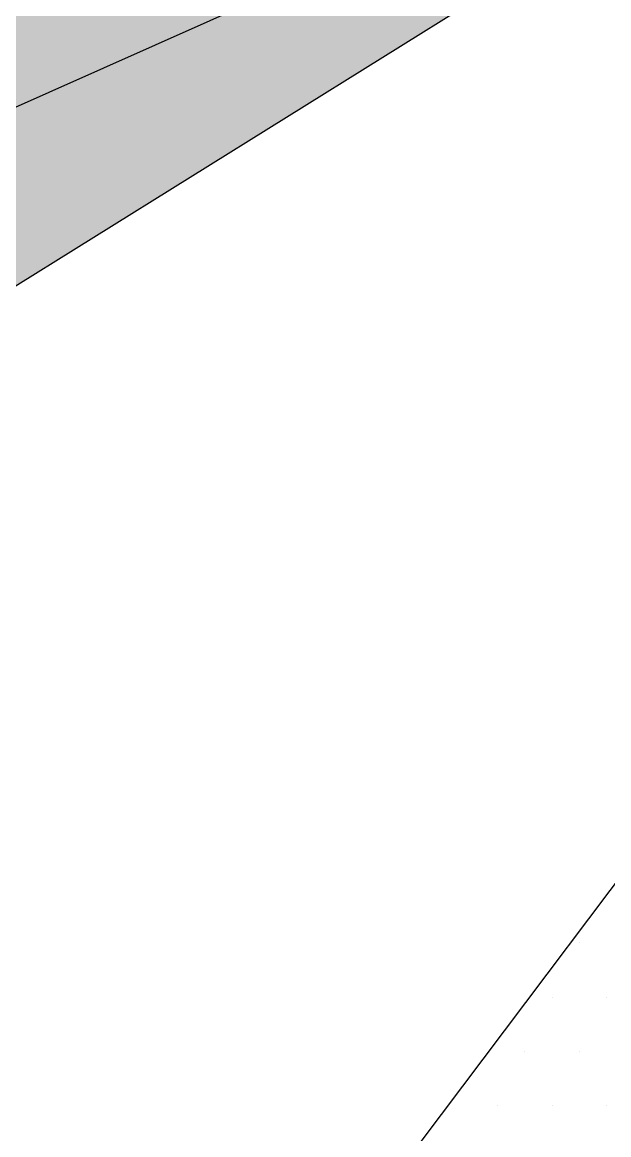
# Paper-space layout 'TOP_A1_00200_01-01-2017_MODELE' of a CAD drawing. Header units: millimetres. Extents: x -52 to 293, y -3 to 294.
# Drawn here: x -5.127 to -4.137, y 61.392 to 63.27 of the extents above; entities that cross this region are included whole.
import ezdxf

# ---------------------------------------------------------------- set-up
doc = ezdxf.new("R2010")
doc.units = ezdxf.units.MM
doc.header["$LTSCALE"] = 2
doc.linetypes.add('CACHEX2', pattern=[0.75, 0.5, -0.25])
for name, color, linetype in [('CALQUE_7', 4, 'Continuous'), ('CARTOUCHE', 7, 'Continuous'), ('rosace', 7, 'Continuous')]:
    doc.layers.add(name, color=color, linetype=linetype)

# ---------------------------------------------------------------- blocks, each defined once
blk = doc.blocks.new('A$C715108E3')
at = {"layer": 'CALQUE_7', "color": 131}
for p, q in [((4.5506, -8.2855), (4.5506, -8.2855)), ((4.5659, -8.2855), (4.5659, -8.2855)), ((4.4814, -8.3777), (4.4814, -8.3777)), ((4.5202, -8.3777), (4.5202, -8.3777)), ((4.6115, -8.3777), (4.6115, -8.3777)), ((4.4125, -8.4692), (4.4125, -8.4692)), ((4.4739, -8.4692), (4.4739, -8.4692)), ((4.5659, -8.4692), (4.5659, -8.4692)), ((4.3433, -8.5607), (4.3433, -8.5607)), ((4.4282, -8.5607), (4.4282, -8.5607)), ((4.5202, -8.5607), (4.5202, -8.5607)), ((4.6115, -8.5607), (4.6115, -8.5607))]:
    blk.add_line(p, q, dxfattribs=at)
blk.add_lwpolyline([(3.5725, -12.29), (6.1505, -8.6671), (5.6155, -6.8715), (1.6586, -12.1279)], dxfattribs=at)
blk = doc.blocks.new('A$C581E6685')
at = {"layer": 'rosace'}
for color, points in [(142, [(-45.3965, 37.4846), (-39.5666, 28.8703), (-39.344, 28.5414), (-39.8519, 24.2064), (-36.9477, 25.4853), (-26.3566, 30.2032), (-36.1863, 24.0789), (-38.2746, 22.2236), (-38.1337, 21.2132), (-33.6363, 11.1845), (-39.5393, 21.4709), (-40.6525, 23.2405), (-42.0615, 23.3525), (-53.1072, 18.3767), (-43.3972, 24.4856), (-40.4756, 26.2259), (-40.684, 26.8894)]), (140, [(-45.3965, 37.4846), (-41.9745, 25.9278), (-41.7809, 23.8865), (-42.0615, 23.3525), (-44.9268, 21.9767), (-53.1072, 18.3767), (-40.8028, 21.6905), (-39.5666, 22.0268), (-38.2746, 22.2236), (-38.1337, 21.2132), (-33.6363, 11.1845), (-36.0802, 21.4612), (-37.3405, 24.3346), (-37.4251, 24.9804), (-36.9477, 25.4853), (-26.3566, 30.2032), (-37.8747, 26.8339), (-39.7286, 26.4119), (-40.3751, 26.6371), (-40.684, 26.8894)])]:
    blk.add_hatch(color=color, dxfattribs=at).paths.add_polyline_path(points)
at = {"layer": 'rosace', "color": 142}
blk.add_lwpolyline([(-45.3965, 37.4846), (-39.3434, 28.5414), (-39.8519, 24.2064), (-36.9477, 25.4853), (-26.3566, 30.2032), (-36.1857, 24.0789), (-38.2739, 22.2236), (-38.1337, 21.2132), (-33.6358, 11.1845), (-39.5393, 21.4709), (-40.6518, 23.2405), (-42.0615, 23.3525), (-53.1072, 18.3767), (-43.3964, 24.4856), (-40.4756, 26.2259), (-40.6836, 26.8894)], close=True, dxfattribs=at)
at = {"layer": 'rosace', "color": 140}
blk.add_lwpolyline([(-45.3965, 37.4846), (-41.9745, 25.9278), (-41.7804, 23.8865), (-42.0615, 23.3525), (-44.9268, 21.9767), (-53.1072, 18.3767), (-40.8028, 21.6905), (-39.5666, 22.0268), (-38.2739, 22.2236), (-38.1337, 21.2132), (-33.6358, 11.1845), (-36.0802, 21.4612), (-37.3405, 24.3346), (-37.4251, 24.9804), (-36.9477, 25.4853), (-26.3566, 30.2032), (-37.8741, 26.8339), (-39.7286, 26.4119), (-40.3748, 26.6371), (-40.6836, 26.8894)], close=True, dxfattribs=at)
at = {"layer": 'rosace', "color": 32, "linetype": 'CACHEX2', "ltscale": 1.5}
blk.add_ellipse((-38.0538, 23.8138), major_axis=(-19.0311, -3.534), ratio=0.590567, dxfattribs=at)
at = {"layer": 'rosace', "color": 32}
blk.add_ellipse((-37.6144, 23.8499), major_axis=(-13.5768, -4.2839), ratio=0.791971, dxfattribs=at)
at = {"layer": 'CARTOUCHE'}
blk.add_blockref('A$C715108E3', (-31.6739, 36.3189), dxfattribs=at)

psp = doc.layouts.new('TOP_A1_00200_01-01-2017_MODELE')

# ---------------------------------------------------------------- block references
at = {"layer": 'CARTOUCHE'}
psp.add_blockref('A$C581E6685', (22.9208, 33.6824), dxfattribs=at)

doc.saveas('drawing.dxf')
